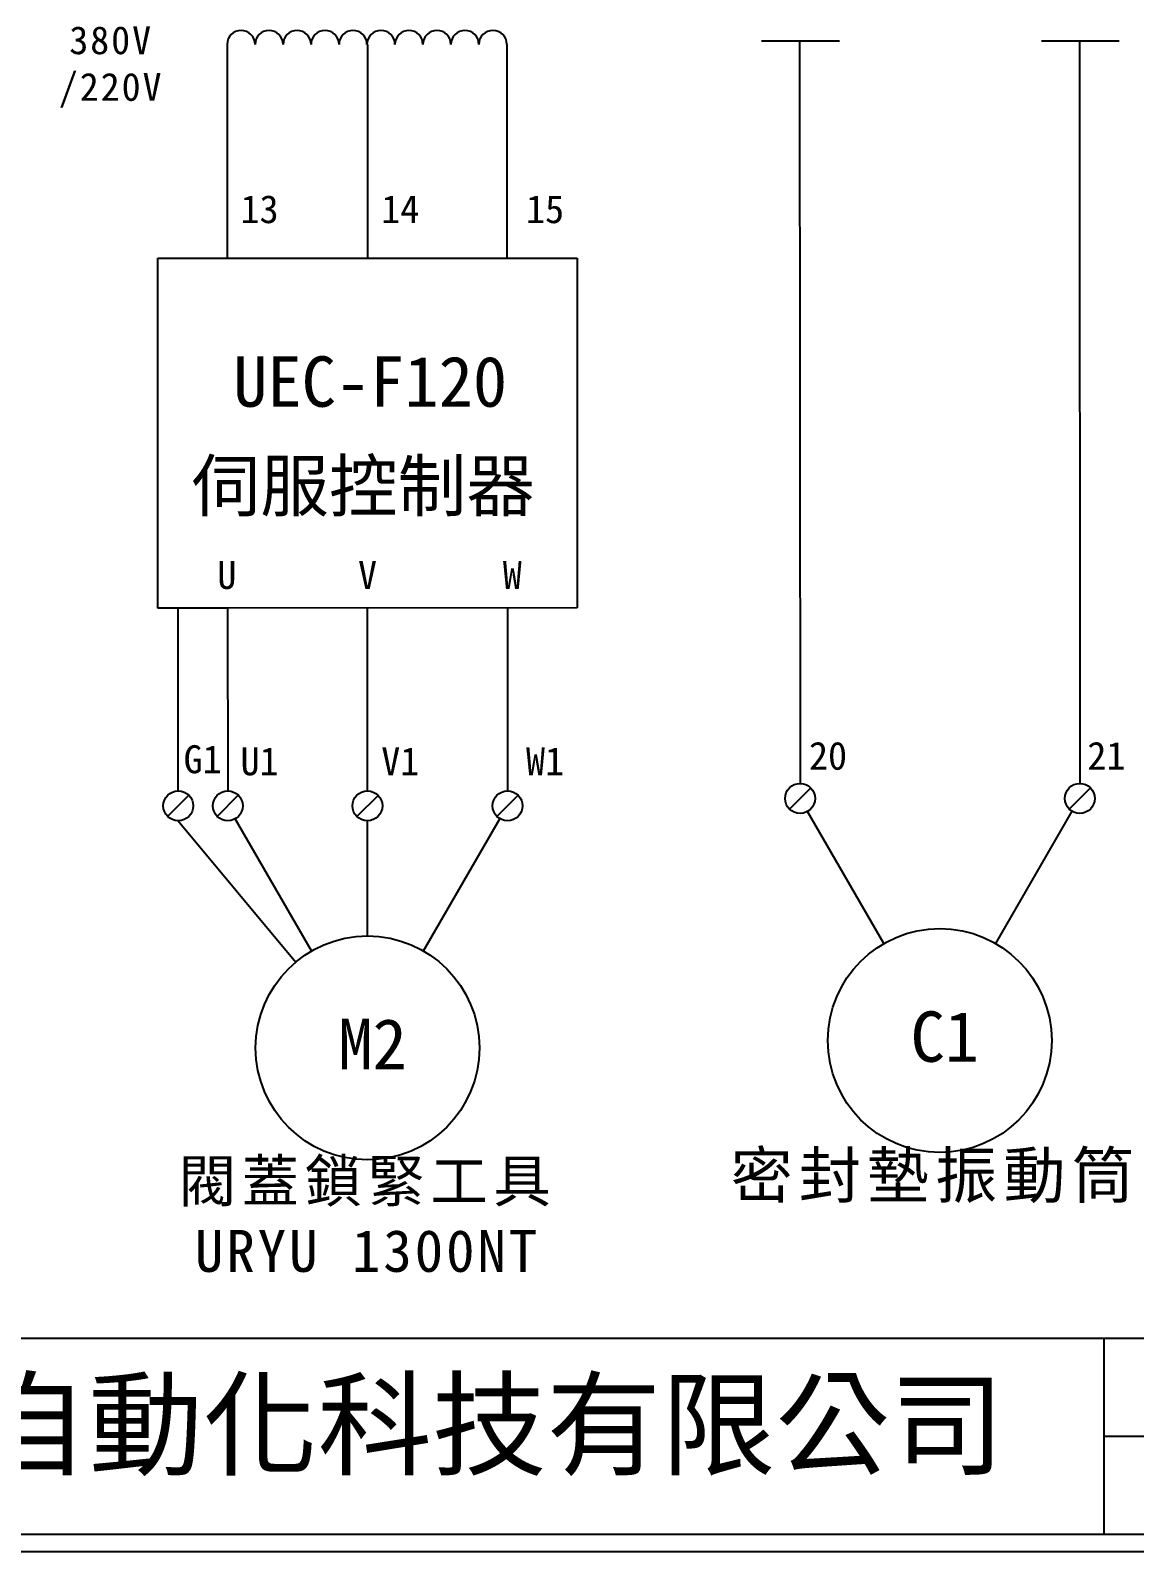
# Model space of a CAD drawing. Extents: x 10 to 297, y 3 to 207.
# Drawn here: x 69 to 147.9, y 3 to 111.7 of the extents above; entities that cross this region are included whole.
import ezdxf

# ---------------------------------------------------------------- set-up
doc = ezdxf.new("R2010")
doc.units = 0
doc.layers.get('0').update_dxf_attribs({"linetype": 'CONTINUOUS'})
doc.layers.add('圖框層', color=7, linetype='CONTINUOUS')
doc.layers.add('標尺寸層', color=3, linetype='CONTINUOUS')
doc.styles.add('STSL', font='KAIU.TTF')
doc.styles.add('標楷體', font='KAIU.TTF')

msp = doc.modelspace()

# ---------------------------------------------------------------- linework, layer by layer
for p, q in [((123.98, 110.96), (124.01, 57.89)), ((143.98, 110.96), (144.01, 57.89)), ((103.09, 70.43), (103.1, 57.36)), ((80.31, 57.05), (78.8, 55.53)), ((83.85, 57.05), (82.34, 55.53)), ((93.84, 57.04), (92.33, 55.53)), ((103.85, 57.05), (102.34, 55.53)), ((124.77, 57.58), (123.25, 56.06)), ((144.77, 57.58), (143.25, 56.06)), ((130, 46.45), (124.55, 55.89)), ((138, 46.45), (143.46, 55.9)), ((89.09, 45.92), (83.63, 55.36)), ((97.09, 45.92), (102.55, 55.37))]:
    msp.add_line(p, q)
for centre, radius in [((124.01, 56.82), 1.07), ((144.01, 56.82), 1.07), ((79.56, 56.29), 1.07), ((83.1, 56.29), 1.07), ((93.08, 56.29), 1.07), ((103.1, 56.29), 1.07), ((93.09, 38.99), 8), ((134, 39.52), 8)]:
    msp.add_circle(centre, radius)
at = {"layer": '圖框層', "color": 7}
for p, q in [((11.25, 18.25), (295.75, 18.25)), ((145.75, 4.25), (145.75, 18.25)), ((145.75, 11.25), (295.75, 11.25)), ((11.25, 4.25), (295.75, 4.25)), ((10, 3), (297, 3))]:
    msp.add_line(p, q, dxfattribs=at)
at = {"layer": '標尺寸層', "color": 7}
for p, q in [((121.26, 110.96), (126.83, 110.96)), ((141.26, 110.96), (146.83, 110.96)), ((83.05, 110.7), (83.05, 95.42)), ((93.08, 110.7), (93.09, 95.42)), ((103.05, 110.7), (103.05, 95.43)), ((78.09, 70.42), (78.09, 95.42)), ((78.09, 95.42), (108.08, 95.42)), ((108.08, 95.43), (108.08, 70.43)), ((83.09, 70.42), (78.09, 70.42)), ((79.56, 57.36), (79.56, 70.42)), ((108.08, 70.43), (83.09, 70.42)), ((83.09, 70.42), (83.1, 57.36)), ((93.08, 57.36), (93.08, 70.43)), ((79.56, 55.22), (87.96, 45.13)), ((93.09, 46.99), (93.08, 55.22))]:
    msp.add_line(p, q, dxfattribs=at)
for centre in [(84.05, 110.7), (86.05, 110.7), (88.05, 110.7), (90.05, 110.7), (92.05, 110.7), (94.05, 110.7), (96.05, 110.7), (98.05, 110.7), (100.05, 110.7), (102.05, 110.7)]:
    msp.add_arc(centre, 1, 0, 180, dxfattribs=at)

# ---------------------------------------------------------------- texts
at = {"color": 0, "attachment_point": 2, "style": '標楷體'}
for s, insert, char_height, width in [('\\pt6.5;{\\T1.1;TR2\\P5KVA3P\\P380V\\P/220V}', (74.76, 118.67), 2, 17.6312), ('{\\T1.1;密封墊振動筒}', (133.68, 31.52), 3.25, 29.841), ('{\\T1.1;閥蓋鎖緊工具URYU 1300NT}', (93.09, 30.99), 3, 27.9333)]:
    msp.add_mtext(s, dxfattribs=dict(at, insert=insert, char_height=char_height, width=width))
at = {"layer": '圖框層', "color": 4, "style": 'STSL'}
for s, height, p in [('13', 2, (84.01, 97.93)), ('14', 2, (94.07, 97.93)), ('15', 2, (104.42, 97.93)), ('UEC-F120', 3.6, (83.48, 84.81)), ('伺服控制器', 3.6, (80.51, 77.36)), ('U', 2, (82.35, 71.79)), ('V', 2, (92.41, 71.79)), ('W', 2, (102.76, 71.79)), ('G1', 2, (79.94, 58.62)), ('U1', 2, (84.01, 58.48)), ('V1', 2, (94.07, 58.48)), ('W1', 2, (104.42, 58.48)), ('20', 2, (124.65, 58.87)), ('21', 2, (144.55, 58.87)), ('C1', 3.6, (131.91, 38)), ('M2', 3.6, (91, 37.47)), ('泓陞自動化科技有限公司', 6, (48.6, 9.08))]:
    msp.add_text(s, height=height, dxfattribs=at).set_placement(p)

doc.saveas('drawing.dxf')
